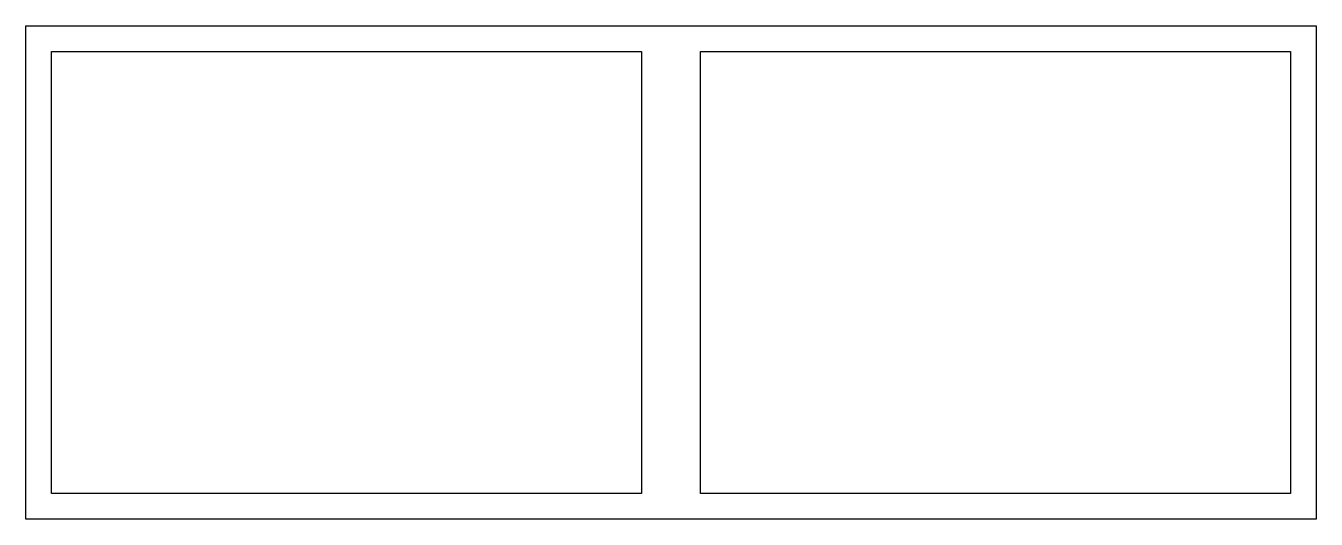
# Model space of a CAD drawing. Header units: millimetres. Extents: x 13.4 to 24.9, y 8.2 to 12.6.
import ezdxf

# ---------------------------------------------------------------- set-up
doc = ezdxf.new("R2010")
doc.units = ezdxf.units.MM
doc.header["$MEASUREMENT"] = 0

msp = doc.modelspace()

# ---------------------------------------------------------------- linework, layer by layer
for p, q in [((13.416, 12.56), (24.919, 12.56)), ((13.416, 8.161), (13.416, 12.56)), ((24.919, 12.56), (24.919, 8.161)), ((13.646, 12.33), (18.906, 12.33)), ((13.646, 8.391), (13.646, 12.33)), ((18.906, 12.33), (18.906, 8.391)), ((19.43, 12.33), (24.689, 12.33)), ((19.43, 8.391), (19.43, 12.33)), ((24.689, 12.33), (24.689, 8.391)), ((18.906, 8.391), (13.646, 8.391)), ((24.689, 8.391), (19.43, 8.391)), ((24.919, 8.161), (13.416, 8.161))]:
    msp.add_line(p, q)

doc.saveas('drawing.dxf')
